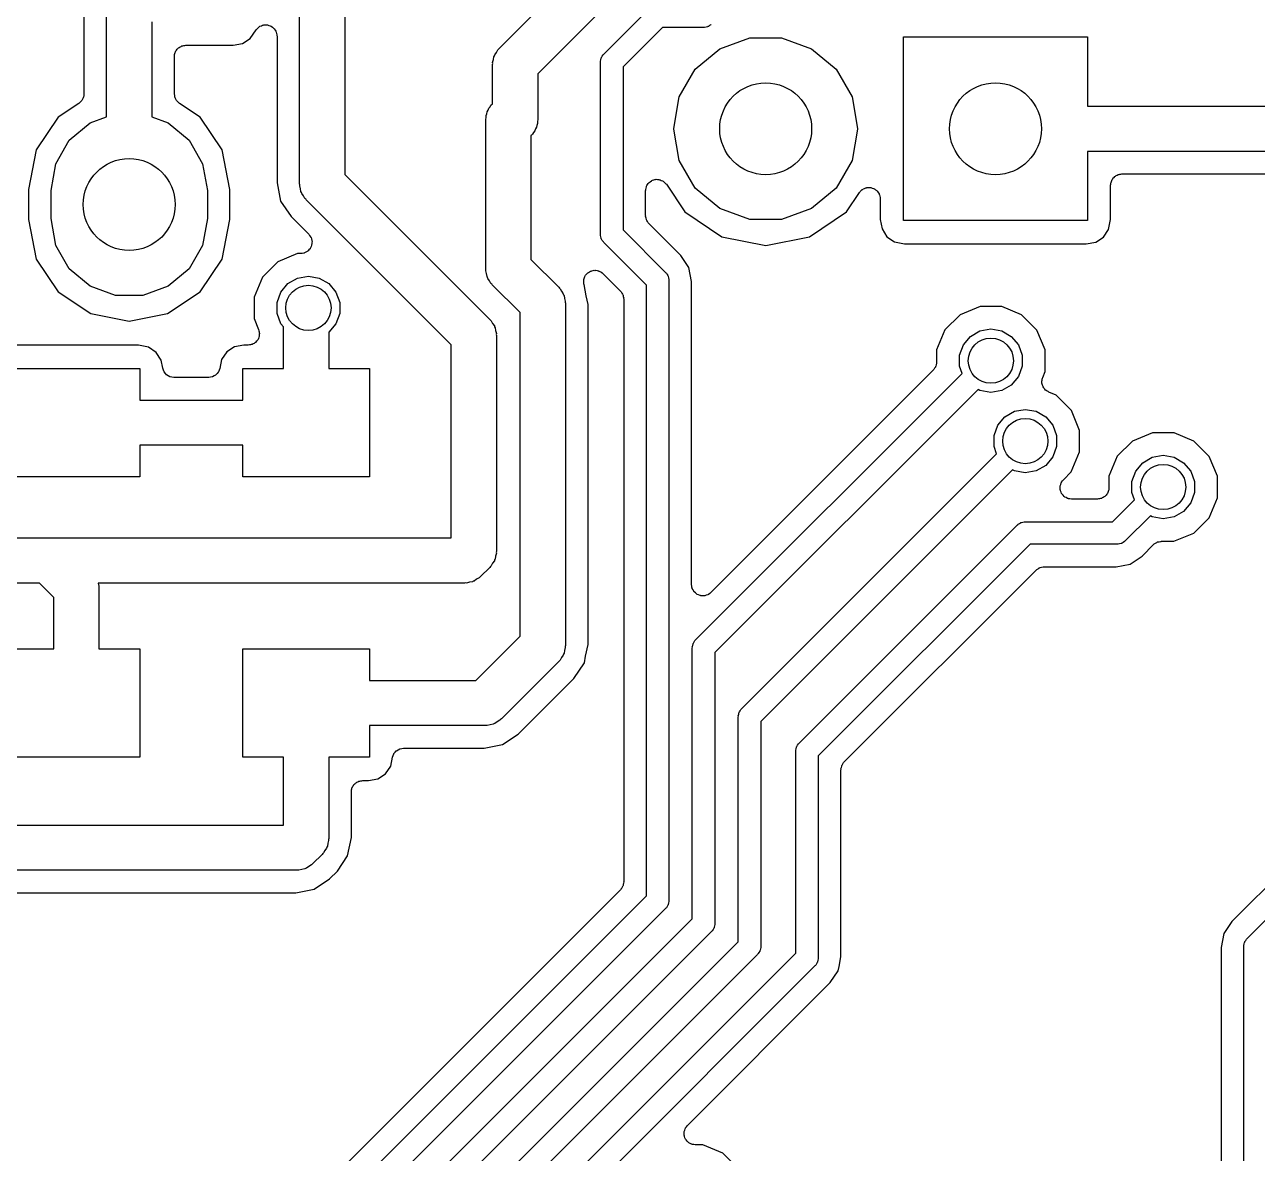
# Model space of a CAD drawing. Extents: x 95 to 175, y -109.5 to -62.3.
# Drawn here: x 121.65 to 135.28, y -83.31 to -70.83 of the extents above; entities that cross this region are included whole.
import ezdxf

# ---------------------------------------------------------------- set-up
doc = ezdxf.new("R2010")
doc.units = 0
doc.header["$MEASUREMENT"] = 0
doc.layers.add('BLACK', color=7, linetype='CONTINUOUS')

msp = doc.modelspace()

# ---------------------------------------------------------------- linework, layer by layer
at = {"layer": 'Black'}
for p, q in [((125.193, -68.7832), (125.193, -72.4896)), ((124.693, -72.5932), (124.693, -68.8868)), ((126.899, -71.0956), (128.304, -69.6906)), ((128.594, -70.1078), (127.326, -71.376)), ((122.309, -70.6765), (122.309, -71.5987)), ((122.559, -71.8514), (122.559, -70.6642)), ((128.055, -71.1586), (128.563, -70.6506)), ((123.059, -70.8024), (123.059, -71.8514)), ((124.234, -70.8687), (124.245, -70.8575)), ((124.245, -70.8575), (124.25, -70.8548)), ((124.25, -70.8548), (124.255, -70.8508)), ((124.255, -70.8508), (124.27, -70.8455)), ((124.27, -70.8455), (124.284, -70.8387)), ((124.284, -70.8387), (124.29, -70.8381)), ((124.29, -70.8381), (124.296, -70.836)), ((124.296, -70.836), (124.312, -70.836)), ((124.312, -70.836), (124.327, -70.8344)), ((124.327, -70.8344), (124.333, -70.836)), ((124.333, -70.836), (124.339, -70.836)), ((124.339, -70.836), (124.354, -70.8413)), ((124.354, -70.8413), (124.369, -70.8452)), ((124.369, -70.8452), (124.374, -70.8487)), ((124.374, -70.8487), (124.38, -70.8508)), ((124.38, -70.8508), (124.392, -70.8609)), ((129.202, -70.8565), (129.186, -70.8593)), ((129.207, -70.8537), (129.202, -70.8565)), ((129.212, -70.8523), (129.207, -70.8537)), ((129.225, -70.8429), (129.212, -70.8523)), ((129.239, -70.8348), (129.225, -70.8429)), ((129.243, -70.8305), (129.239, -70.8348)), ((124.063, -71.0403), (124.148, -70.985)), ((124.148, -70.985), (124.214, -70.8886)), ((124.214, -70.8886), (124.219, -70.8841)), ((124.219, -70.8841), (124.222, -70.8787)), ((124.222, -70.8787), (124.234, -70.8687)), ((124.392, -70.8609), (124.405, -70.8697)), ((124.405, -70.8697), (124.409, -70.8747)), ((124.409, -70.8747), (124.413, -70.8787)), ((124.413, -70.8787), (124.421, -70.8923)), ((124.421, -70.8923), (124.43, -70.905)), ((124.43, -70.905), (124.432, -70.911)), ((124.432, -70.911), (124.435, -70.9163)), ((124.435, -70.9163), (124.438, -70.9317)), ((124.438, -70.9317), (124.442, -70.9468)), ((124.442, -70.9468), (124.442, -70.953)), ((124.442, -70.953), (124.443, -70.9591)), ((124.443, -70.9591), (124.443, -72.5809)), ((128.703, -70.864), (128.268, -71.2988)), ((129.159, -70.864), (128.703, -70.864)), ((129.164, -70.863), (129.159, -70.864)), ((129.17, -70.8635), (129.164, -70.863)), ((129.186, -70.8593), (129.17, -70.8635)), ((129.337, -71.0998), (129.668, -70.9792)), ((129.668, -70.9792), (130.021, -70.9792)), ((130.021, -70.9792), (130.353, -71.0998)), ((131.369, -72.9996), (131.369, -70.9676)), ((131.369, -70.9676), (133.401, -70.9676)), ((133.401, -70.9676), (133.401, -71.7336)), ((123.322, -71.1325), (123.326, -71.1222)), ((123.326, -71.1222), (123.333, -71.1139)), ((123.333, -71.1139), (123.338, -71.1044)), ((123.338, -71.1044), (123.347, -71.0974)), ((123.347, -71.0974), (123.354, -71.089)), ((123.354, -71.089), (123.363, -71.0835)), ((123.363, -71.0835), (123.371, -71.0765)), ((123.371, -71.0765), (123.382, -71.0728)), ((123.382, -71.0728), (123.391, -71.0673)), ((123.391, -71.0673), (123.402, -71.0654)), ((123.402, -71.0654), (123.412, -71.0616)), ((123.412, -71.0616), (123.423, -71.0616)), ((123.423, -71.0616), (123.434, -71.0597)), ((123.434, -71.0597), (123.959, -71.0597)), ((123.959, -71.0597), (124.063, -71.0403)), ((126.868, -71.14), (126.885, -71.1117)), ((126.885, -71.1117), (126.893, -71.1046)), ((126.893, -71.1046), (126.899, -71.0956)), ((129.066, -71.3266), (129.337, -71.0998)), ((130.353, -71.0998), (130.623, -71.3266)), ((123.309, -71.1847), (123.311, -71.174)), ((123.309, -71.5987), (123.309, -71.1847)), ((123.311, -71.163), (123.315, -71.1528)), ((123.311, -71.174), (123.311, -71.163)), ((123.315, -71.1528), (123.317, -71.142)), ((123.317, -71.142), (123.322, -71.1325)), ((126.826, -71.2724), (126.828, -71.2616)), ((126.827, -71.2506), (126.836, -71.2191)), ((126.828, -71.2616), (126.827, -71.2506)), ((126.836, -71.2191), (126.841, -71.1869)), ((126.841, -71.1869), (126.847, -71.1774)), ((126.847, -71.1774), (126.85, -71.1667)), ((126.85, -71.1667), (126.868, -71.14)), ((128.018, -71.2361), (128.023, -71.2203)), ((128.019, -71.2416), (128.018, -71.2361)), ((128.018, -71.247), (128.019, -71.2416)), ((128.018, -72.898), (128.018, -71.247)), ((128.023, -71.2203), (128.026, -71.2042)), ((128.026, -71.2042), (128.028, -71.1995)), ((128.028, -71.1995), (128.03, -71.1942)), ((128.03, -71.1942), (128.039, -71.1808)), ((128.039, -71.1808), (128.047, -71.1667)), ((128.047, -71.1667), (128.051, -71.1631)), ((128.051, -71.1631), (128.055, -71.1586)), ((126.826, -71.7061), (126.826, -71.2724)), ((127.326, -71.376), (127.326, -71.882)), ((128.268, -71.2988), (128.268, -72.898)), ((128.89, -71.6322), (129.066, -71.3266)), ((130.623, -71.3266), (130.8, -71.6322)), ((122.285, -71.6726), (122.282, -71.6755)), ((122.293, -71.6568), (122.285, -71.6726)), ((122.301, -71.6415), (122.293, -71.6568)), ((122.302, -71.6374), (122.301, -71.6415)), ((122.304, -71.6337), (122.302, -71.6374)), ((122.306, -71.6161), (122.304, -71.6337)), ((122.309, -71.5987), (122.306, -71.6161)), ((123.312, -71.6161), (123.309, -71.5987)), ((123.314, -71.6337), (123.312, -71.6161)), ((123.316, -71.6374), (123.314, -71.6337)), ((123.317, -71.6415), (123.316, -71.6374)), ((123.325, -71.6568), (123.317, -71.6415)), ((123.333, -71.6726), (123.325, -71.6568)), ((123.336, -71.6755), (123.333, -71.6726)), ((128.829, -71.9797), (128.89, -71.6322)), ((130.8, -71.6322), (130.861, -71.9797)), ((122.253, -71.7027), (122.023, -71.8564)), ((122.266, -71.6904), (122.253, -71.7027)), ((122.28, -71.6791), (122.266, -71.6904)), ((122.282, -71.6755), (122.28, -71.6791)), ((123.338, -71.6791), (123.336, -71.6755)), ((123.352, -71.6904), (123.338, -71.6791)), ((123.365, -71.7027), (123.352, -71.6904)), ((123.595, -71.8564), (123.365, -71.7027)), ((126.761, -71.818), (126.765, -71.7965)), ((126.765, -71.7965), (126.776, -71.7776)), ((126.776, -71.7776), (126.783, -71.757)), ((126.783, -71.757), (126.798, -71.7402)), ((126.798, -71.7402), (126.808, -71.7213)), ((126.808, -71.7213), (126.825, -71.7072)), ((126.825, -71.7072), (126.826, -71.7061)), ((133.401, -71.7336), (137.342, -71.7336)), ((122.023, -71.8564), (121.782, -72.2169)), ((122.147, -72.1104), (122.377, -71.9176)), ((122.377, -71.9176), (122.559, -71.8514)), ((123.059, -71.8514), (123.241, -71.9176)), ((123.241, -71.9176), (123.471, -72.1104)), ((123.836, -72.2169), (123.595, -71.8564)), ((126.75, -71.882), (126.754, -71.8605)), ((126.75, -73.533), (126.75, -71.882)), ((126.754, -71.8386), (126.761, -71.818)), ((126.754, -71.8605), (126.754, -71.8386)), ((127.315, -71.946), (127.311, -71.9675)), ((127.322, -71.9254), (127.315, -71.946)), ((127.326, -71.882), (127.322, -71.9035)), ((127.322, -71.9035), (127.322, -71.9254)), ((127.251, -72.0568), (127.25, -72.0579)), ((127.25, -72.0579), (127.25, -73.4294)), ((127.268, -72.0427), (127.251, -72.0568)), ((127.279, -72.0238), (127.268, -72.0427)), ((127.293, -72.007), (127.279, -72.0238)), ((127.3, -71.9864), (127.293, -72.007)), ((127.311, -71.9675), (127.3, -71.9864)), ((128.829, -71.9875), (128.829, -71.9797)), ((128.89, -72.335), (128.829, -71.9875)), ((130.861, -71.9875), (130.8, -72.335)), ((130.861, -71.9797), (130.861, -71.9875)), ((121.782, -72.2169), (121.695, -72.6545)), ((121.997, -72.3701), (122.147, -72.1104)), ((123.471, -72.1104), (123.621, -72.3701)), ((123.923, -72.6545), (123.836, -72.2169)), ((129.066, -72.6406), (128.89, -72.335)), ((130.8, -72.335), (130.623, -72.6406)), ((137.369, -72.2336), (133.401, -72.2336)), ((133.401, -72.2336), (133.401, -72.9996)), ((121.945, -72.6655), (121.997, -72.3701)), ((123.621, -72.3701), (123.673, -72.6655)), ((125.193, -72.4896), (126.796, -74.0928)), ((133.731, -72.4966), (133.74, -72.4911)), ((133.74, -72.4911), (133.751, -72.4892)), ((133.751, -72.4892), (133.761, -72.4855)), ((133.761, -72.4855), (133.772, -72.4855)), ((133.772, -72.4855), (133.783, -72.4836)), ((133.783, -72.4836), (137.138, -72.4836)), ((124.443, -72.5809), (124.483, -72.7836)), ((124.695, -72.604), (124.693, -72.5932)), ((124.694, -72.615), (124.695, -72.604)), ((124.702, -72.6465), (124.694, -72.615)), ((128.523, -72.6399), (128.526, -72.6251)), ((128.526, -72.6251), (128.529, -72.6192)), ((128.529, -72.6192), (128.531, -72.6126)), ((128.531, -72.6126), (128.54, -72.6005)), ((128.54, -72.6005), (128.547, -72.5875)), ((128.547, -72.5875), (128.553, -72.5831)), ((128.553, -72.5831), (128.557, -72.5776)), ((128.557, -72.5776), (128.569, -72.5692)), ((128.569, -72.5692), (128.581, -72.5596)), ((128.581, -72.5596), (128.587, -72.5573)), ((128.587, -72.5573), (128.593, -72.5534)), ((128.593, -72.5534), (128.607, -72.5499)), ((128.607, -72.5499), (128.621, -72.5448)), ((128.621, -72.5448), (128.628, -72.5448)), ((128.628, -72.5448), (128.635, -72.5431)), ((128.635, -72.5431), (128.65, -72.5448)), ((128.65, -72.5448), (128.665, -72.5448)), ((128.665, -72.5448), (128.671, -72.5471)), ((128.671, -72.5471), (128.678, -72.5478)), ((128.678, -72.5478), (128.691, -72.5545)), ((128.691, -72.5545), (128.706, -72.5596)), ((128.706, -72.5596), (128.711, -72.564)), ((128.711, -72.564), (128.717, -72.567)), ((128.717, -72.567), (128.727, -72.5779)), ((128.727, -72.5779), (128.739, -72.5875)), ((128.739, -72.5875), (128.742, -72.5935)), ((128.742, -72.5935), (128.747, -72.5984)), ((128.747, -72.5984), (128.951, -72.9043)), ((133.658, -72.6086), (133.66, -72.5978)), ((133.658, -72.9871), (133.658, -72.6086)), ((133.66, -72.5869), (133.664, -72.5766)), ((133.66, -72.5978), (133.66, -72.5869)), ((133.664, -72.5766), (133.666, -72.5658)), ((133.666, -72.5658), (133.671, -72.5564)), ((133.671, -72.5564), (133.675, -72.5461)), ((133.675, -72.5461), (133.682, -72.5377)), ((133.682, -72.5377), (133.687, -72.5283)), ((133.687, -72.5283), (133.696, -72.5212)), ((133.696, -72.5212), (133.703, -72.5128)), ((133.703, -72.5128), (133.712, -72.5074)), ((133.712, -72.5074), (133.721, -72.5003)), ((133.721, -72.5003), (133.731, -72.4966)), ((121.695, -72.6545), (121.695, -72.9891)), ((121.945, -72.9781), (121.945, -72.6655)), ((123.673, -72.6655), (123.673, -72.9781)), ((123.923, -72.9891), (123.923, -72.6545)), ((124.708, -72.6787), (124.702, -72.6465)), ((124.713, -72.6882), (124.708, -72.6787)), ((124.716, -72.6989), (124.713, -72.6882)), ((124.735, -72.7256), (124.716, -72.6989)), ((124.751, -72.7539), (124.735, -72.7256)), ((124.76, -72.761), (124.751, -72.7539)), ((124.766, -72.77), (124.76, -72.761)), ((128.518, -72.6679), (128.519, -72.6611)), ((128.518, -72.9449), (128.518, -72.6679)), ((128.519, -72.6542), (128.523, -72.6399)), ((128.519, -72.6611), (128.519, -72.6542)), ((129.337, -72.8674), (129.066, -72.6406)), ((130.623, -72.6406), (130.353, -72.8674)), ((130.738, -72.9043), (130.883, -72.6884)), ((130.883, -72.6884), (130.887, -72.6835)), ((130.887, -72.6835), (130.891, -72.6775)), ((130.891, -72.6775), (130.902, -72.6679)), ((130.902, -72.6679), (130.913, -72.6571)), ((130.913, -72.6571), (130.919, -72.654)), ((130.919, -72.654), (130.924, -72.6496)), ((130.924, -72.6496), (130.938, -72.6445)), ((130.938, -72.6445), (130.951, -72.6379)), ((130.951, -72.6379), (130.958, -72.6371)), ((130.958, -72.6371), (130.965, -72.6348)), ((130.965, -72.6348), (130.98, -72.6348)), ((130.98, -72.6348), (130.995, -72.6331)), ((130.995, -72.6331), (131.001, -72.6348)), ((131.001, -72.6348), (131.008, -72.6348)), ((131.008, -72.6348), (131.022, -72.6399)), ((131.022, -72.6399), (131.037, -72.6435)), ((131.037, -72.6435), (131.043, -72.6473)), ((131.043, -72.6473), (131.049, -72.6496)), ((131.049, -72.6496), (131.06, -72.6593)), ((131.06, -72.6593), (131.073, -72.6676)), ((131.073, -72.6676), (131.077, -72.6731)), ((131.077, -72.6731), (131.082, -72.6775)), ((131.082, -72.6775), (131.09, -72.6905)), ((131.09, -72.6905), (131.099, -72.7026)), ((131.099, -72.7026), (131.1, -72.7092)), ((131.1, -72.7092), (131.104, -72.7151)), ((131.104, -72.7151), (131.107, -72.7299)), ((131.107, -72.7299), (131.111, -72.7443)), ((131.111, -72.7443), (131.11, -72.7511)), ((131.11, -72.7511), (131.111, -72.7579)), ((131.111, -72.7579), (131.111, -72.9879)), ((124.483, -72.7836), (124.598, -72.9555)), ((126.369, -74.3732), (124.766, -72.77)), ((128.018, -73.152), (128.018, -72.898)), ((128.268, -72.898), (128.268, -73.1002)), ((129.668, -72.988), (129.337, -72.8674)), ((130.353, -72.8674), (130.021, -72.988)), ((121.695, -72.9891), (121.782, -73.4267)), ((121.997, -73.2734), (121.945, -72.9781)), ((123.673, -72.9781), (123.621, -73.2734)), ((123.836, -73.4267), (123.923, -72.9891)), ((124.598, -72.9555), (124.794, -73.1513)), ((128.519, -72.9503), (128.518, -72.9449)), ((128.518, -72.9558), (128.519, -72.9503)), ((128.523, -72.9716), (128.518, -72.9558)), ((128.526, -72.9876), (128.523, -72.9716)), ((128.528, -72.9924), (128.526, -72.9876)), ((128.53, -72.9977), (128.528, -72.9924)), ((128.539, -73.0111), (128.53, -72.9977)), ((128.547, -73.0252), (128.539, -73.0111)), ((128.551, -73.0288), (128.547, -73.0252)), ((128.555, -73.0333), (128.551, -73.0288)), ((128.907, -73.3861), (128.555, -73.0333)), ((128.951, -72.9043), (129.361, -73.1782)), ((130.021, -72.988), (129.668, -72.988)), ((130.328, -73.1782), (130.738, -72.9043)), ((131.111, -72.9879), (131.131, -73.0915)), ((133.401, -72.9996), (131.369, -72.9996)), ((133.636, -73.0987), (133.658, -72.9871)), ((124.794, -73.1513), (124.803, -73.1648)), ((124.803, -73.1648), (124.814, -73.1773)), ((128.019, -73.1574), (128.018, -73.152)), ((128.018, -73.1629), (128.019, -73.1574)), ((128.023, -73.1787), (128.018, -73.1629)), ((128.268, -73.1002), (128.739, -73.5716)), ((131.131, -73.0915), (131.186, -73.1773)), ((133.578, -73.1822), (133.636, -73.0987)), ((122.147, -73.5332), (121.997, -73.2734)), ((123.621, -73.2734), (123.471, -73.5332)), ((124.81, -73.3065), (124.808, -73.3114)), ((124.813, -73.3023), (124.81, -73.3065)), ((124.819, -73.2869), (124.813, -73.3023)), ((124.814, -73.1773), (124.815, -73.1824)), ((124.815, -73.1824), (124.819, -73.1869)), ((124.819, -73.1869), (124.823, -73.2027)), ((124.826, -73.2721), (124.819, -73.2869)), ((124.823, -73.2027), (124.828, -73.2181)), ((124.828, -73.2615), (124.826, -73.2667)), ((124.826, -73.2667), (124.826, -73.2721)), ((124.828, -73.2181), (124.828, -73.2236)), ((124.828, -73.2236), (124.83, -73.2288)), ((124.83, -73.2288), (124.828, -73.2452)), ((124.828, -73.2452), (124.828, -73.2615)), ((128.026, -73.1948), (128.023, -73.1787)), ((128.028, -73.1995), (128.026, -73.1948)), ((128.03, -73.2048), (128.028, -73.1995)), ((128.039, -73.2182), (128.03, -73.2048)), ((128.047, -73.2323), (128.039, -73.2182)), ((128.051, -73.2359), (128.047, -73.2323)), ((128.055, -73.2404), (128.051, -73.2359)), ((128.526, -73.7118), (128.055, -73.2404)), ((129.361, -73.1782), (129.845, -73.2744)), ((129.845, -73.2744), (130.328, -73.1782)), ((131.186, -73.1773), (131.27, -73.2343)), ((131.27, -73.2343), (131.381, -73.2569)), ((131.381, -73.2569), (133.389, -73.2569)), ((133.389, -73.2569), (133.493, -73.2375)), ((133.493, -73.2375), (133.578, -73.1822)), ((121.782, -73.4267), (122.023, -73.7872)), ((123.595, -73.7872), (123.836, -73.4267)), ((124.671, -73.3647), (124.451, -73.4558)), ((124.705, -73.3647), (124.671, -73.3647)), ((124.721, -73.3619), (124.705, -73.3647)), ((124.738, -73.3605), (124.721, -73.3619)), ((124.743, -73.3582), (124.738, -73.3605)), ((124.748, -73.3572), (124.743, -73.3582)), ((124.762, -73.349), (124.748, -73.3572)), ((124.777, -73.3421), (124.762, -73.349)), ((124.781, -73.3383), (124.777, -73.3421)), ((124.786, -73.3356), (124.781, -73.3383)), ((124.796, -73.323), (124.786, -73.3356)), ((124.808, -73.3114), (124.796, -73.323)), ((127.25, -73.4294), (127.558, -73.7372)), ((128.989, -73.5076), (128.907, -73.3861)), ((122.377, -73.726), (122.147, -73.5332)), ((123.471, -73.5332), (123.241, -73.726)), ((124.451, -73.4558), (124.282, -73.6245)), ((126.752, -73.5438), (126.75, -73.533)), ((126.751, -73.5548), (126.752, -73.5438)), ((126.759, -73.5863), (126.751, -73.5548)), ((127.871, -73.5836), (127.879, -73.5783)), ((127.879, -73.5783), (127.886, -73.5716)), ((127.886, -73.5716), (127.897, -73.5664)), ((127.897, -73.5664), (127.908, -73.5595)), ((127.908, -73.5595), (127.917, -73.5572)), ((127.917, -73.5572), (127.925, -73.5532)), ((127.925, -73.5532), (127.938, -73.5521)), ((127.938, -73.5521), (127.95, -73.5492)), ((127.95, -73.5492), (127.956, -73.5499)), ((127.956, -73.5499), (127.956, -73.5499)), ((127.956, -73.5499), (127.956, -73.5499)), ((127.956, -73.5499), (127.959, -73.5503)), ((127.959, -73.5503), (127.969, -73.5494)), ((127.969, -73.5494), (127.981, -73.5526)), ((127.981, -73.5526), (127.993, -73.5539)), ((127.993, -73.5539), (127.998, -73.5563)), ((127.998, -73.5563), (127.999, -73.5565)), ((127.999, -73.5565), (128.002, -73.5583)), ((128.002, -73.5583), (128.011, -73.5607)), ((128.011, -73.5607), (128.021, -73.5677)), ((128.021, -73.5677), (128.032, -73.5732)), ((128.032, -73.5732), (128.035, -73.5763)), ((128.035, -73.5763), (128.037, -73.5773)), ((128.037, -73.5773), (128.04, -73.5813)), ((128.04, -73.5813), (128.046, -73.5856)), ((128.739, -73.5716), (128.743, -73.5761)), ((128.743, -73.5761), (128.747, -73.5797)), ((128.747, -73.5797), (128.755, -73.5938)), ((128.995, -73.5174), (128.989, -73.5076)), ((129.026, -73.6723), (128.995, -73.5174)), ((124.282, -73.6245), (124.19, -73.8449)), ((124.486, -73.7891), (124.564, -73.6957)), ((124.564, -73.6957), (124.67, -73.6347)), ((124.67, -73.6347), (124.79, -73.6135)), ((124.79, -73.6135), (124.91, -73.6347)), ((124.91, -73.6347), (125.016, -73.6957)), ((125.016, -73.6957), (125.094, -73.7891)), ((126.765, -73.6185), (126.759, -73.5863)), ((126.771, -73.628), (126.765, -73.6185)), ((126.773, -73.6387), (126.771, -73.628)), ((126.792, -73.6654), (126.773, -73.6387)), ((126.808, -73.6937), (126.792, -73.6654)), ((126.817, -73.7008), (126.808, -73.6937)), ((126.823, -73.7098), (126.817, -73.7008)), ((127.131, -74.0176), (126.823, -73.7098)), ((127.833, -73.6848), (127.834, -73.6726)), ((127.836, -73.6938), (127.833, -73.6848)), ((127.834, -73.6603), (127.835, -73.6559)), ((127.834, -73.6726), (127.834, -73.6603)), ((127.835, -73.6554), (127.836, -73.6511)), ((127.835, -73.6558), (127.835, -73.6554)), ((127.835, -73.6559), (127.835, -73.6558)), ((127.836, -73.6511), (127.837, -73.6416)), ((127.836, -73.6992), (127.836, -73.6938)), ((127.836, -73.7014), (127.836, -73.6992)), ((127.836, -73.7036), (127.836, -73.7014)), ((127.837, -73.7048), (127.836, -73.7036)), ((127.837, -73.6416), (127.842, -73.6304)), ((127.862, -73.83), (127.837, -73.7048)), ((127.842, -73.6304), (127.846, -73.6186)), ((127.846, -73.6186), (127.851, -73.6109)), ((127.851, -73.6109), (127.855, -73.6022)), ((127.855, -73.6022), (127.864, -73.5935)), ((127.864, -73.5935), (127.871, -73.5836)), ((128.046, -73.5856), (128.239, -73.7787)), ((128.526, -80.4662), (128.526, -73.7118)), ((128.755, -73.5938), (128.764, -73.6072)), ((128.764, -73.6072), (128.766, -73.6125)), ((128.766, -73.6125), (128.768, -73.6172)), ((128.768, -73.6172), (128.771, -73.6333)), ((128.771, -73.6333), (128.776, -73.6491)), ((128.776, -73.6491), (128.775, -73.6546)), ((128.775, -73.6546), (128.776, -73.66)), ((128.776, -73.66), (128.776, -80.518)), ((129.026, -77.0249), (129.026, -73.6723)), ((122.023, -73.7872), (122.384, -74.028)), ((122.659, -73.8286), (122.377, -73.726)), ((122.959, -73.8286), (122.659, -73.8286)), ((123.241, -73.726), (122.959, -73.8286)), ((123.234, -74.028), (123.595, -73.7872)), ((124.19, -73.8449), (124.19, -74.0836)), ((124.444, -73.9038), (124.486, -73.7891)), ((125.094, -73.7891), (125.136, -73.9038)), ((127.558, -73.7372), (127.564, -73.7462)), ((127.564, -73.7462), (127.573, -73.7533)), ((127.573, -73.7533), (127.589, -73.7816)), ((127.589, -73.7816), (127.608, -73.8083)), ((127.608, -73.8083), (127.61, -73.819)), ((127.61, -73.819), (127.616, -73.8285)), ((127.616, -73.8285), (127.622, -73.8607)), ((127.881, -73.9263), (127.862, -73.83)), ((128.239, -73.7787), (128.243, -73.7832)), ((128.243, -73.7832), (128.247, -73.7868)), ((128.247, -73.7868), (128.255, -73.8009)), ((128.255, -73.8009), (128.264, -73.8143)), ((128.264, -73.8143), (128.266, -73.8196)), ((128.266, -73.8196), (128.268, -73.8244)), ((128.268, -73.8244), (128.271, -73.8404)), ((128.271, -73.8404), (128.276, -73.8562)), ((124.444, -74.0258), (124.444, -73.9038)), ((125.136, -73.9038), (125.136, -74.0258)), ((127.622, -73.8607), (127.63, -73.8922)), ((127.63, -73.8922), (127.629, -73.9032)), ((127.629, -73.9032), (127.631, -73.914)), ((127.631, -73.914), (127.631, -77.6992)), ((127.881, -77.6869), (127.881, -73.9263)), ((128.276, -73.8562), (128.275, -73.8617)), ((128.275, -73.8617), (128.276, -73.8671)), ((128.276, -73.8671), (128.276, -80.3109)), ((132.215, -73.9489), (131.995, -74.04)), ((132.454, -73.9491), (132.215, -73.9489)), ((132.674, -74.0406), (132.454, -73.9491)), ((122.384, -74.028), (122.809, -74.1126)), ((122.809, -74.1126), (123.234, -74.028)), ((124.19, -74.0836), (124.24, -74.2041)), ((124.486, -74.1405), (124.444, -74.0258)), ((125.136, -74.0258), (125.094, -74.1405)), ((126.796, -74.0928), (126.802, -74.1018)), ((126.802, -74.1018), (126.811, -74.1089)), ((126.811, -74.1089), (126.827, -74.1372)), ((127.131, -77.5956), (127.131, -74.0176)), ((131.995, -74.04), (131.826, -74.2087)), ((132.843, -74.2096), (132.674, -74.0406)), ((124.24, -74.2041), (124.243, -74.2174)), ((124.243, -74.2174), (124.247, -74.2301)), ((124.247, -74.2301), (124.247, -74.2384)), ((124.247, -74.2384), (124.249, -74.2465)), ((124.249, -74.2465), (124.247, -74.26)), ((124.247, -74.26), (124.247, -74.2736)), ((124.515, -74.1749), (124.486, -74.1405)), ((124.515, -74.6342), (124.515, -74.1749)), ((125.016, -74.2339), (125.015, -74.2347)), ((125.015, -74.2347), (125.015, -74.6342)), ((125.094, -74.1405), (125.016, -74.2339)), ((126.827, -74.1372), (126.846, -74.1639)), ((126.846, -74.1639), (126.848, -74.1746)), ((126.848, -74.1746), (126.854, -74.1841)), ((126.854, -74.1841), (126.86, -74.2163)), ((126.86, -74.2163), (126.868, -74.2478)), ((126.868, -74.2478), (126.867, -74.2588)), ((126.867, -74.2588), (126.869, -74.2696)), ((131.826, -74.2087), (131.734, -74.4291)), ((132.108, -74.2799), (132.214, -74.2189)), ((132.214, -74.2189), (132.334, -74.1977)), ((132.334, -74.1977), (132.454, -74.2189)), ((132.454, -74.2189), (132.56, -74.2799)), ((132.934, -74.4302), (132.843, -74.2096)), ((122.912, -74.3769), (121.536, -74.3769)), ((123.024, -74.3995), (122.912, -74.3769)), ((123.107, -74.4565), (123.024, -74.3995)), ((123.973, -74.3963), (123.887, -74.4516)), ((124.076, -74.3769), (123.973, -74.3963)), ((124.124, -74.3769), (124.076, -74.3769)), ((124.138, -74.3745), (124.124, -74.3769)), ((124.151, -74.3739), (124.138, -74.3745)), ((124.159, -74.3708), (124.151, -74.3739)), ((124.167, -74.3693), (124.159, -74.3708)), ((124.179, -74.3625), (124.167, -74.3693)), ((124.191, -74.3573), (124.179, -74.3625)), ((124.198, -74.3517), (124.191, -74.3573)), ((124.205, -74.3476), (124.198, -74.3517)), ((124.213, -74.3372), (124.205, -74.3476)), ((124.223, -74.328), (124.213, -74.3372)), ((124.227, -74.3207), (124.223, -74.328)), ((124.233, -74.3144), (124.227, -74.3207)), ((124.237, -74.3016), (124.233, -74.3144)), ((124.244, -74.2895), (124.237, -74.3016)), ((124.245, -74.2813), (124.244, -74.2895)), ((124.247, -74.2736), (124.245, -74.2813)), ((126.369, -76.5088), (126.369, -74.3732)), ((126.869, -74.2696), (126.869, -76.6572)), ((131.988, -74.488), (132.03, -74.3733)), ((132.03, -74.3733), (132.108, -74.2799)), ((132.56, -74.2799), (132.638, -74.3733)), ((132.638, -74.3733), (132.68, -74.488)), ((123.163, -74.5423), (123.107, -74.4565)), ((123.83, -74.5351), (123.81, -74.634)), ((123.887, -74.4516), (123.83, -74.5351)), ((131.734, -74.4291), (131.734, -74.567)), ((131.988, -74.61), (131.988, -74.488)), ((132.68, -74.488), (132.68, -74.61)), ((132.934, -74.6689), (132.934, -74.4302)), ((121.525, -74.6342), (122.925, -74.6342)), ((122.925, -74.6342), (122.925, -74.9842)), ((123.18, -74.6323), (123.163, -74.5423)), ((123.187, -74.652), (123.18, -74.6323)), ((123.194, -74.6717), (123.187, -74.652)), ((123.195, -74.6723), (123.194, -74.6717)), ((123.195, -74.6729), (123.195, -74.6723)), ((123.209, -74.6889), (123.195, -74.6729)), ((123.795, -74.6729), (123.794, -74.6744)), ((123.796, -74.6717), (123.795, -74.6729)), ((123.803, -74.6528), (123.796, -74.6717)), ((123.81, -74.634), (123.803, -74.6528)), ((124.065, -74.9842), (124.065, -74.6342)), ((124.065, -74.6342), (124.515, -74.6342)), ((125.015, -74.6342), (125.465, -74.6342)), ((125.465, -74.6342), (125.465, -75.8342)), ((131.697, -74.6553), (129.239, -77.1133)), ((131.7, -74.6508), (131.697, -74.6553)), ((131.705, -74.6473), (131.7, -74.6508)), ((131.713, -74.6332), (131.705, -74.6473)), ((131.722, -74.6197), (131.713, -74.6332)), ((131.724, -74.6145), (131.722, -74.6197)), ((131.726, -74.6098), (131.724, -74.6145)), ((131.729, -74.5936), (131.726, -74.6098)), ((131.734, -74.5778), (131.729, -74.5936)), ((131.734, -74.567), (131.733, -74.5724)), ((131.733, -74.5724), (131.734, -74.5778)), ((132.017, -74.6893), (131.988, -74.61)), ((132.68, -74.61), (132.638, -74.7247)), ((132.907, -74.7328), (132.934, -74.6689)), ((123.222, -74.705), (123.209, -74.6889)), ((123.223, -74.7053), (123.222, -74.705)), ((123.223, -74.7059), (123.223, -74.7053)), ((123.241, -74.7161), (123.223, -74.7059)), ((123.26, -74.7267), (123.241, -74.7161)), ((123.26, -74.7268), (123.26, -74.7267)), ((123.261, -74.7271), (123.26, -74.7268)), ((123.282, -74.7305), (123.261, -74.7271)), ((123.302, -74.7342), (123.282, -74.7305)), ((123.688, -74.7342), (123.302, -74.7342)), ((123.707, -74.7307), (123.688, -74.7342)), ((123.727, -74.7277), (123.707, -74.7307)), ((123.729, -74.7269), (123.727, -74.7277)), ((123.73, -74.7267), (123.729, -74.7269)), ((123.748, -74.7166), (123.73, -74.7267)), ((123.765, -74.707), (123.748, -74.7166)), ((123.766, -74.7058), (123.765, -74.707)), ((123.768, -74.705), (123.766, -74.7058)), ((123.781, -74.6895), (123.768, -74.705)), ((123.794, -74.6744), (123.781, -74.6895)), ((129.071, -77.6356), (132.017, -74.6893)), ((132.638, -74.7247), (132.56, -74.8181)), ((132.898, -74.7752), (132.9, -74.7645)), ((132.899, -74.7861), (132.898, -74.7752)), ((132.899, -74.797), (132.899, -74.7861)), ((132.902, -74.8074), (132.899, -74.797)), ((132.9, -74.7645), (132.901, -74.7536)), ((132.901, -74.7536), (132.905, -74.7435)), ((132.904, -74.8183), (132.902, -74.8074)), ((132.905, -74.7435), (132.907, -74.7328)), ((132.193, -74.867), (129.284, -77.7758)), ((132.214, -74.8791), (132.193, -74.867)), ((132.334, -74.9003), (132.214, -74.8791)), ((132.454, -74.8791), (132.334, -74.9003)), ((132.56, -74.8181), (132.454, -74.8791)), ((132.909, -74.828), (132.904, -74.8183)), ((132.912, -74.8384), (132.909, -74.828)), ((132.918, -74.8471), (132.912, -74.8384)), ((132.924, -74.8568), (132.918, -74.8471)), ((132.932, -74.8642), (132.924, -74.8568)), ((132.938, -74.8729), (132.932, -74.8642)), ((132.947, -74.8787), (132.938, -74.8729)), ((132.956, -74.8861), (132.947, -74.8787)), ((132.966, -74.8903), (132.956, -74.8861)), ((132.975, -74.8962), (132.966, -74.8903)), ((133.055, -74.9296), (132.975, -74.8962)), ((133.224, -75.0986), (133.055, -74.9296)), ((122.925, -74.9842), (124.065, -74.9842)), ((132.411, -75.2623), (132.489, -75.1689)), ((132.489, -75.1689), (132.595, -75.1079)), ((132.595, -75.1079), (132.715, -75.0867)), ((132.715, -75.0867), (132.835, -75.1079)), ((132.835, -75.1079), (132.941, -75.1689)), ((132.941, -75.1689), (133.019, -75.2623)), ((133.315, -75.3192), (133.224, -75.0986)), ((132.369, -75.377), (132.411, -75.2623)), ((133.019, -75.2623), (133.061, -75.377)), ((133.315, -75.5579), (133.315, -75.3192)), ((134.12, -75.3459), (133.9, -75.437)), ((134.359, -75.3461), (134.12, -75.3459)), ((134.579, -75.4376), (134.359, -75.3461)), ((140.479, -75.2718), (134.999, -80.7521)), ((124.065, -75.4842), (122.925, -75.4842)), ((122.925, -75.4842), (122.925, -75.8342)), ((124.065, -75.8342), (124.065, -75.4842)), ((132.369, -75.499), (132.369, -75.377)), ((133.061, -75.377), (133.061, -75.499)), ((133.9, -75.437), (133.731, -75.6057)), ((134.748, -75.6066), (134.579, -75.4376)), ((129.579, -78.3976), (132.398, -75.5783)), ((132.398, -75.5783), (132.369, -75.499)), ((133.019, -75.6137), (132.941, -75.7071)), ((133.061, -75.499), (133.019, -75.6137)), ((133.223, -75.7783), (133.315, -75.5579)), ((133.731, -75.6057), (133.639, -75.8261)), ((134.013, -75.6769), (134.119, -75.6159)), ((134.119, -75.6159), (134.239, -75.5947)), ((134.239, -75.5947), (134.359, -75.6159)), ((134.359, -75.6159), (134.465, -75.6769)), ((134.839, -75.8272), (134.748, -75.6066)), ((132.574, -75.756), (129.792, -78.5378)), ((132.595, -75.7681), (132.574, -75.756)), ((132.941, -75.7071), (132.835, -75.7681)), ((133.935, -75.7703), (134.013, -75.6769)), ((134.465, -75.6769), (134.543, -75.7703)), ((135.167, -80.9376), (140.374, -75.7306)), ((122.925, -75.8342), (121.525, -75.8342)), ((125.465, -75.8342), (124.065, -75.8342)), ((132.715, -75.7893), (132.595, -75.7681)), ((132.835, -75.7681), (132.715, -75.7893)), ((133.111, -75.9011), (133.114, -75.8966)), ((133.114, -75.8966), (133.116, -75.8915)), ((133.116, -75.8915), (133.127, -75.8789)), ((133.127, -75.8789), (133.136, -75.8655)), ((133.136, -75.8655), (133.223, -75.7783)), ((133.639, -75.8261), (133.639, -75.9541)), ((133.893, -75.885), (133.935, -75.7703)), ((133.893, -76.007), (133.893, -75.885)), ((134.543, -75.7703), (134.585, -75.885)), ((134.585, -75.885), (134.585, -76.007)), ((134.839, -76.0659), (134.839, -75.8272)), ((133.1, -75.943), (133.101, -75.9377)), ((133.101, -75.9593), (133.1, -75.943)), ((133.101, -75.9323), (133.107, -75.9169)), ((133.101, -75.9377), (133.101, -75.9323)), ((133.101, -75.9757), (133.101, -75.9593)), ((133.103, -75.9808), (133.101, -75.9757)), ((133.104, -75.9862), (133.103, -75.9808)), ((133.11, -76.0011), (133.104, -75.9862)), ((133.107, -75.9169), (133.111, -75.9011)), ((133.116, -76.0165), (133.11, -76.0011)), ((133.12, -76.0207), (133.116, -76.0165)), ((133.122, -76.0256), (133.12, -76.0207)), ((133.133, -76.0372), (133.122, -76.0256)), ((133.61, -76.0344), (133.601, -76.0414)), ((133.615, -76.0249), (133.61, -76.0344)), ((133.622, -76.0165), (133.615, -76.0249)), ((133.626, -76.0063), (133.622, -76.0165)), ((133.631, -75.9969), (133.626, -76.0063)), ((133.633, -75.986), (133.631, -75.9969)), ((133.637, -75.9757), (133.633, -75.986)), ((133.639, -75.9541), (133.637, -75.9648)), ((133.637, -75.9648), (133.637, -75.9757)), ((133.922, -76.0863), (133.893, -76.007)), ((134.585, -76.007), (134.543, -76.1217)), ((133.144, -76.0498), (133.133, -76.0372)), ((133.149, -76.0525), (133.144, -76.0498)), ((133.153, -76.0563), (133.149, -76.0525)), ((133.167, -76.0633), (133.153, -76.0563)), ((133.182, -76.0715), (133.167, -76.0633)), ((133.187, -76.0724), (133.182, -76.0715)), ((133.192, -76.0747), (133.187, -76.0724)), ((133.208, -76.0762), (133.192, -76.0747)), ((133.224, -76.079), (133.208, -76.0762)), ((133.514, -76.079), (133.224, -76.079)), ((133.525, -76.0771), (133.514, -76.079)), ((133.536, -76.0771), (133.525, -76.0771)), ((133.546, -76.0734), (133.536, -76.0771)), ((133.557, -76.0715), (133.546, -76.0734)), ((133.566, -76.066), (133.557, -76.0715)), ((133.576, -76.0623), (133.566, -76.066)), ((133.585, -76.0553), (133.576, -76.0623)), ((133.594, -76.0498), (133.585, -76.0553)), ((133.601, -76.0414), (133.594, -76.0498)), ((133.679, -76.329), (133.922, -76.0863)), ((134.543, -76.1217), (134.465, -76.2151)), ((134.747, -76.2863), (134.839, -76.0659)), ((134.098, -76.264), (133.819, -76.5424)), ((134.119, -76.2761), (134.098, -76.264)), ((134.239, -76.2973), (134.119, -76.2761)), ((134.359, -76.2761), (134.239, -76.2973)), ((134.465, -76.2151), (134.359, -76.2761)), ((134.578, -76.455), (134.747, -76.2863)), ((130.214, -78.7786), (132.627, -76.3656)), ((132.627, -76.3656), (132.631, -76.3625)), ((132.631, -76.3625), (132.635, -76.3582)), ((132.635, -76.3582), (132.649, -76.3501)), ((132.649, -76.3501), (132.662, -76.3407)), ((132.662, -76.3407), (132.667, -76.3393)), ((132.667, -76.3393), (132.672, -76.3365)), ((132.672, -76.3365), (132.688, -76.3337)), ((132.688, -76.3337), (132.704, -76.3295)), ((132.704, -76.3295), (132.71, -76.33)), ((132.71, -76.33), (132.715, -76.329)), ((132.715, -76.329), (133.679, -76.329)), ((120.828, -76.5088), (121.92, -76.5088)), ((121.92, -76.5088), (126.369, -76.5088)), ((132.767, -76.579), (130.427, -78.9188)), ((133.731, -76.579), (132.767, -76.579)), ((133.736, -76.578), (133.731, -76.579)), ((133.742, -76.5785), (133.736, -76.578)), ((133.758, -76.5743), (133.742, -76.5785)), ((133.774, -76.5715), (133.758, -76.5743)), ((133.779, -76.5687), (133.774, -76.5715)), ((133.784, -76.5673), (133.779, -76.5687)), ((133.797, -76.5579), (133.784, -76.5673)), ((133.811, -76.5498), (133.797, -76.5579)), ((133.815, -76.5455), (133.811, -76.5498)), ((133.819, -76.5424), (133.815, -76.5455)), ((134.133, -76.5826), (134.137, -76.5794)), ((134.137, -76.5794), (134.141, -76.5752)), ((134.141, -76.5752), (134.155, -76.567)), ((134.155, -76.567), (134.168, -76.5577)), ((134.168, -76.5577), (134.174, -76.5563)), ((134.174, -76.5563), (134.178, -76.5535)), ((134.178, -76.5535), (134.195, -76.5507)), ((134.195, -76.5507), (134.21, -76.5465)), ((134.21, -76.5465), (134.216, -76.5469)), ((134.216, -76.5469), (134.221, -76.546)), ((134.221, -76.546), (134.358, -76.5461)), ((134.358, -76.5461), (134.578, -76.455)), ((126.86, -76.7105), (126.854, -76.7427)), ((126.868, -76.679), (126.86, -76.7105)), ((126.869, -76.6572), (126.867, -76.668)), ((126.867, -76.668), (126.868, -76.679)), ((133.874, -76.7982), (134.005, -76.7105)), ((134.005, -76.7105), (134.133, -76.5826)), ((126.796, -76.834), (126.694, -76.9356)), ((126.802, -76.825), (126.796, -76.834)), ((126.811, -76.8179), (126.802, -76.825)), ((126.827, -76.7896), (126.811, -76.8179)), ((126.846, -76.7629), (126.827, -76.7896)), ((126.848, -76.7522), (126.846, -76.7629)), ((126.854, -76.7427), (126.848, -76.7522)), ((132.842, -76.8582), (132.856, -76.8501)), ((132.856, -76.8501), (132.869, -76.8407)), ((132.869, -76.8407), (132.875, -76.8393)), ((132.875, -76.8393), (132.879, -76.8365)), ((132.879, -76.8365), (132.895, -76.8337)), ((132.895, -76.8337), (132.911, -76.8295)), ((132.911, -76.8295), (132.917, -76.83)), ((132.917, -76.83), (132.922, -76.829)), ((132.922, -76.829), (133.719, -76.829)), ((133.719, -76.829), (133.874, -76.7982)), ((126.612, -76.9882), (126.603, -76.9937)), ((126.623, -76.9854), (126.612, -76.9882)), ((126.65, -76.9666), (126.623, -76.9854)), ((126.678, -76.9503), (126.65, -76.9666)), ((126.685, -76.9419), (126.678, -76.9503)), ((126.694, -76.9356), (126.685, -76.9419)), ((130.714, -78.9857), (132.834, -76.8656)), ((132.834, -76.8656), (132.838, -76.8625)), ((132.838, -76.8625), (132.842, -76.8582)), ((121.816, -77.0088), (120.828, -77.0088)), ((121.975, -77.1672), (121.816, -77.0088)), ((126.517, -77.0088), (122.465, -77.0088)), ((122.465, -77.0088), (122.465, -77.0103)), ((122.465, -77.0103), (122.474, -77.0418)), ((122.474, -77.0418), (122.473, -77.0528)), ((122.473, -77.0528), (122.475, -77.0636)), ((122.475, -77.0636), (122.475, -77.7342)), ((126.528, -77.0069), (126.517, -77.0088)), ((126.539, -77.0078), (126.528, -77.0069)), ((126.571, -76.9994), (126.539, -77.0078)), ((126.603, -76.9937), (126.571, -76.9994)), ((129.029, -77.041), (129.026, -77.0249)), ((129.03, -77.0572), (129.029, -77.041)), ((129.033, -77.0622), (129.03, -77.0572)), ((129.034, -77.0676), (129.033, -77.0622)), ((129.042, -77.0818), (129.034, -77.0676)), ((129.049, -77.0966), (129.042, -77.0818)), ((129.052, -77.1005), (129.049, -77.0966)), ((129.055, -77.1052), (129.052, -77.1005)), ((129.068, -77.1157), (129.055, -77.1052)), ((129.079, -77.1273), (129.068, -77.1157)), ((129.226, -77.1226), (129.213, -77.1331)), ((129.239, -77.1133), (129.226, -77.1226)), ((121.975, -77.7342), (121.975, -77.1672)), ((129.084, -77.1296), (129.079, -77.1273)), ((129.088, -77.1331), (129.084, -77.1296)), ((129.104, -77.1387), (129.088, -77.1331)), ((129.119, -77.1456), (129.104, -77.1387)), ((129.124, -77.1461), (129.119, -77.1456)), ((129.129, -77.148), (129.124, -77.1461)), ((129.146, -77.148), (129.129, -77.148)), ((129.162, -77.1494), (129.146, -77.148)), ((129.167, -77.148), (129.162, -77.1494)), ((129.173, -77.148), (129.167, -77.148)), ((129.188, -77.1424), (129.173, -77.148)), ((129.204, -77.1382), (129.188, -77.1424)), ((129.208, -77.135), (129.204, -77.1382)), ((129.213, -77.1331), (129.208, -77.135)), ((126.642, -78.0842), (127.131, -77.5956)), ((129.046, -77.6712), (129.055, -77.6578)), ((129.055, -77.6578), (129.063, -77.6437)), ((129.063, -77.6437), (129.067, -77.6401)), ((129.067, -77.6401), (129.071, -77.6356)), ((121.525, -77.7342), (121.975, -77.7342)), ((122.475, -77.7342), (122.925, -77.7342)), ((122.925, -77.7342), (122.925, -78.9342)), ((124.065, -78.9342), (124.065, -77.7342)), ((124.065, -77.7342), (125.465, -77.7342)), ((125.465, -77.7342), (125.465, -78.0842)), ((127.608, -77.8049), (127.589, -77.8316)), ((127.61, -77.7942), (127.608, -77.8049)), ((127.616, -77.7847), (127.61, -77.7942)), ((127.622, -77.7525), (127.616, -77.7847)), ((127.63, -77.721), (127.622, -77.7525)), ((127.631, -77.6992), (127.629, -77.71)), ((127.629, -77.71), (127.63, -77.721)), ((127.855, -77.8176), (127.881, -77.6869)), ((129.034, -77.7131), (129.039, -77.6973)), ((129.035, -77.7186), (129.034, -77.7131)), ((129.034, -77.724), (129.035, -77.7186)), ((129.034, -80.7202), (129.034, -77.724)), ((129.039, -77.6973), (129.042, -77.6812)), ((129.042, -77.6812), (129.044, -77.6765)), ((129.044, -77.6765), (129.046, -77.6712)), ((129.284, -77.7758), (129.284, -80.772)), ((127.558, -77.876), (126.923, -78.511)), ((127.564, -77.867), (127.558, -77.876)), ((127.573, -77.8599), (127.564, -77.867)), ((127.589, -77.8316), (127.573, -77.8599)), ((127.726, -78.0615), (127.841, -77.8896)), ((127.841, -77.8896), (127.855, -77.8176)), ((127.855, -77.8176), (127.855, -77.8176)), ((127.108, -78.679), (127.726, -78.0615)), ((125.465, -78.0842), (126.642, -78.0842)), ((129.542, -78.4751), (129.547, -78.4593)), ((129.543, -78.4806), (129.542, -78.4751)), ((129.542, -78.486), (129.543, -78.4806)), ((129.542, -80.9742), (129.542, -78.486)), ((129.547, -78.4593), (129.55, -78.4432)), ((129.55, -78.4432), (129.552, -78.4385)), ((129.552, -78.4385), (129.554, -78.4332)), ((129.554, -78.4332), (129.563, -78.4198)), ((129.563, -78.4198), (129.571, -78.4057)), ((129.571, -78.4057), (129.575, -78.4021)), ((129.575, -78.4021), (129.579, -78.3976)), ((126.746, -78.5842), (125.465, -78.5842)), ((125.465, -78.5842), (125.465, -78.9342)), ((126.757, -78.5823), (126.746, -78.5842)), ((126.768, -78.5832), (126.757, -78.5823)), ((126.799, -78.5748), (126.768, -78.5832)), ((126.832, -78.5691), (126.799, -78.5748)), ((126.841, -78.5636), (126.832, -78.5691)), ((126.852, -78.5608), (126.841, -78.5636)), ((126.878, -78.542), (126.852, -78.5608)), ((126.907, -78.5257), (126.878, -78.542)), ((126.914, -78.5173), (126.907, -78.5257)), ((126.923, -78.511), (126.914, -78.5173)), ((129.792, -78.5378), (129.792, -81.026)), ((126.936, -78.7939), (127.108, -78.679)), ((125.727, -78.9156), (125.734, -78.8967)), ((125.734, -78.8967), (125.735, -78.8955)), ((125.735, -78.894), (125.749, -78.8789)), ((125.735, -78.8955), (125.735, -78.894)), ((125.749, -78.8789), (125.762, -78.8634)), ((125.762, -78.8634), (125.763, -78.8626)), ((125.763, -78.8626), (125.764, -78.8614)), ((125.764, -78.8614), (125.782, -78.8518)), ((125.782, -78.8518), (125.799, -78.8417)), ((125.799, -78.8417), (125.801, -78.8415)), ((125.801, -78.8415), (125.802, -78.8407)), ((125.802, -78.8407), (125.822, -78.8377)), ((125.822, -78.8377), (125.842, -78.8342)), ((125.842, -78.8342), (126.734, -78.8342)), ((126.734, -78.8342), (126.936, -78.7939)), ((130.177, -78.8561), (130.182, -78.8403)), ((130.178, -78.8616), (130.177, -78.8561)), ((130.177, -78.867), (130.178, -78.8616)), ((130.177, -81.1012), (130.177, -78.867)), ((130.182, -78.8403), (130.185, -78.8242)), ((130.185, -78.8242), (130.187, -78.8195)), ((130.187, -78.8195), (130.189, -78.8142)), ((130.189, -78.8142), (130.198, -78.8008)), ((130.198, -78.8008), (130.206, -78.7867)), ((130.206, -78.7867), (130.21, -78.7831)), ((130.21, -78.7831), (130.214, -78.7786)), ((122.925, -78.9342), (121.525, -78.9342)), ((124.515, -78.9342), (124.065, -78.9342)), ((124.515, -79.6838), (124.515, -78.9342)), ((125.465, -78.9342), (125.015, -78.9342)), ((125.015, -78.9342), (125.015, -79.8322)), ((125.642, -79.1168), (125.7, -79.0333)), ((125.7, -79.0333), (125.72, -78.9344)), ((125.72, -78.9344), (125.727, -78.9156)), ((130.427, -78.9188), (130.427, -81.153)), ((130.682, -79.0474), (130.685, -79.0314)), ((130.685, -79.0314), (130.687, -79.0266)), ((130.687, -79.0266), (130.689, -79.0213)), ((130.689, -79.0213), (130.698, -79.0079)), ((130.698, -79.0079), (130.706, -78.9938)), ((130.706, -78.9938), (130.71, -78.9902)), ((130.71, -78.9902), (130.714, -78.9857)), ((125.557, -79.1721), (125.642, -79.1168)), ((130.677, -79.0632), (130.682, -79.0474)), ((130.678, -79.0687), (130.677, -79.0632)), ((130.677, -79.0741), (130.678, -79.0687)), ((130.677, -81.1407), (130.677, -79.0741)), ((125.265, -79.3165), (125.267, -79.3058)), ((125.267, -79.2948), (125.27, -79.2846)), ((125.267, -79.3058), (125.267, -79.2948)), ((125.27, -79.2846), (125.272, -79.2738)), ((125.272, -79.2738), (125.278, -79.2643)), ((125.278, -79.2643), (125.282, -79.254)), ((125.282, -79.254), (125.289, -79.2457)), ((125.289, -79.2457), (125.294, -79.2362)), ((125.294, -79.2362), (125.302, -79.2292)), ((125.302, -79.2292), (125.309, -79.2208)), ((125.309, -79.2208), (125.319, -79.2153)), ((125.319, -79.2153), (125.327, -79.2083)), ((125.327, -79.2083), (125.338, -79.2046)), ((125.338, -79.2046), (125.347, -79.1991)), ((125.347, -79.1991), (125.358, -79.1972)), ((125.358, -79.1972), (125.368, -79.1934)), ((125.368, -79.1934), (125.379, -79.1934)), ((125.379, -79.1934), (125.39, -79.1915)), ((125.39, -79.1915), (125.453, -79.1915)), ((125.453, -79.1915), (125.557, -79.1721)), ((125.265, -79.8199), (125.265, -79.3165)), ((116.74, -79.6838), (124.515, -79.6838)), ((125.015, -79.8322), (125.013, -79.843)), ((125.013, -79.843), (125.014, -79.854)), ((125.224, -80.0226), (125.265, -79.8199)), ((124.973, -79.9646), (124.956, -79.9929)), ((124.991, -79.9379), (124.973, -79.9646)), ((124.994, -79.9272), (124.991, -79.9379)), ((125, -79.9177), (124.994, -79.9272)), ((125.005, -79.8855), (125, -79.9177)), ((125.014, -79.854), (125.005, -79.8855)), ((124.831, -80.1169), (124.824, -80.1253)), ((124.84, -80.1106), (124.831, -80.1169)), ((124.942, -80.009), (124.84, -80.1106)), ((124.948, -80), (124.942, -80.009)), ((124.956, -79.9929), (124.948, -80)), ((125.11, -80.1945), (125.224, -80.0226)), ((124.663, -80.1838), (116.637, -80.1838)), ((124.674, -80.1819), (124.663, -80.1838)), ((124.685, -80.1828), (124.674, -80.1819)), ((124.717, -80.1744), (124.685, -80.1828)), ((124.749, -80.1687), (124.717, -80.1744)), ((124.758, -80.1632), (124.749, -80.1687)), ((124.769, -80.1604), (124.758, -80.1632)), ((124.796, -80.1416), (124.769, -80.1604)), ((124.824, -80.1253), (124.796, -80.1416)), ((125.025, -80.2786), (125.11, -80.1945)), ((124.651, -80.4338), (124.854, -80.3935)), ((124.854, -80.3935), (125.025, -80.2786)), ((128.243, -80.3948), (128.239, -80.3993)), ((128.247, -80.3912), (128.243, -80.3948)), ((128.255, -80.3771), (128.247, -80.3912)), ((128.264, -80.3637), (128.255, -80.3771)), ((128.266, -80.3584), (128.264, -80.3637)), ((128.268, -80.3536), (128.266, -80.3584)), ((128.271, -80.3376), (128.268, -80.3536)), ((128.276, -80.3218), (128.271, -80.3376)), ((128.276, -80.3109), (128.275, -80.3163)), ((128.275, -80.3163), (128.276, -80.3218)), ((128.239, -80.3993), (113.663, -94.9761)), ((113.831, -95.1616), (128.526, -80.4662)), ((116.649, -80.4338), (124.651, -80.4338)), ((128.776, -80.5289), (128.771, -80.5447)), ((128.776, -80.518), (128.775, -80.5234)), ((128.775, -80.5234), (128.776, -80.5289)), ((128.739, -80.6064), (114.044, -95.3018)), ((128.743, -80.6019), (128.739, -80.6064)), ((128.747, -80.5983), (128.743, -80.6019)), ((128.755, -80.5842), (128.747, -80.5983)), ((128.764, -80.5708), (128.755, -80.5842)), ((128.766, -80.5655), (128.764, -80.5708)), ((128.768, -80.5608), (128.766, -80.5655)), ((128.771, -80.5447), (128.768, -80.5608)), ((114.339, -95.4156), (129.034, -80.7202)), ((129.279, -80.7987), (129.276, -80.8148)), ((129.284, -80.7829), (129.279, -80.7987)), ((129.284, -80.772), (129.283, -80.7774)), ((129.283, -80.7774), (129.284, -80.7829)), ((134.999, -80.7521), (134.911, -80.8834)), ((129.247, -80.8604), (114.552, -95.5558)), ((129.251, -80.8559), (129.247, -80.8604)), ((129.255, -80.8523), (129.251, -80.8559)), ((129.263, -80.8382), (129.255, -80.8523)), ((129.272, -80.8248), (129.263, -80.8382)), ((129.274, -80.8195), (129.272, -80.8248)), ((129.276, -80.8148), (129.274, -80.8195)), ((134.911, -80.8834), (134.88, -81.0383)), ((135.163, -80.9421), (135.167, -80.9376)), ((114.847, -95.6696), (129.542, -80.9742)), ((129.782, -81.0735), (129.78, -81.0788)), ((129.784, -81.0688), (129.782, -81.0735)), ((129.787, -81.0527), (129.784, -81.0688)), ((129.792, -81.0369), (129.787, -81.0527)), ((129.792, -81.026), (129.791, -81.0314)), ((129.791, -81.0314), (129.792, -81.0369)), ((134.88, -81.0383), (134.88, -87.8238)), ((135.13, -81.0151), (135.135, -80.9993)), ((135.131, -81.0206), (135.13, -81.0151)), ((135.13, -81.026), (135.131, -81.0206)), ((135.13, -90.678), (135.13, -81.026)), ((135.135, -80.9993), (135.138, -80.9832)), ((135.138, -80.9832), (135.14, -80.9785)), ((135.14, -80.9785), (135.142, -80.9732)), ((135.142, -80.9732), (135.151, -80.9598)), ((135.151, -80.9598), (135.159, -80.9457)), ((135.159, -80.9457), (135.163, -80.9421)), ((129.755, -81.1144), (115.06, -95.8098)), ((115.355, -95.9236), (130.177, -81.1012)), ((129.759, -81.1099), (129.755, -81.1144)), ((129.763, -81.1063), (129.759, -81.1099)), ((129.771, -81.0922), (129.763, -81.1063)), ((129.78, -81.0788), (129.771, -81.0922)), ((130.415, -81.2058), (130.406, -81.2192)), ((130.417, -81.2005), (130.415, -81.2058)), ((130.419, -81.1958), (130.417, -81.2005)), ((130.422, -81.1797), (130.419, -81.1958)), ((130.427, -81.1639), (130.422, -81.1797)), ((130.427, -81.153), (130.426, -81.1584)), ((130.426, -81.1584), (130.427, -81.1639)), ((130.656, -81.2482), (130.677, -81.1407)), ((130.39, -81.2414), (115.568, -96.0638)), ((130.394, -81.2369), (130.39, -81.2414)), ((130.398, -81.2333), (130.394, -81.2369)), ((130.406, -81.2192), (130.398, -81.2333)), ((130.558, -81.4269), (130.646, -81.2956)), ((130.646, -81.2956), (130.656, -81.2482)), ((128.979, -83.0066), (130.558, -81.4269)), ((128.943, -83.0841), (128.944, -83.0788)), ((128.944, -83.1003), (128.943, -83.0841)), ((128.944, -83.0732), (128.95, -83.0579)), ((128.944, -83.0788), (128.944, -83.0732)), ((128.944, -83.1166), (128.944, -83.1003)), ((128.946, -83.1218), (128.944, -83.1166)), ((128.95, -83.0579), (128.954, -83.0422)), ((128.954, -83.0422), (128.957, -83.0377)), ((128.957, -83.0377), (128.959, -83.0324)), ((128.959, -83.0324), (128.969, -83.02)), ((128.969, -83.02), (128.979, -83.0066)), ((128.946, -83.1274), (128.946, -83.1218)), ((128.953, -83.1421), (128.946, -83.1274)), ((128.959, -83.1574), (128.953, -83.1421)), ((128.962, -83.1617), (128.959, -83.1574)), ((128.965, -83.1667), (128.962, -83.1617)), ((128.976, -83.1782), (128.965, -83.1667)), ((128.987, -83.1907), (128.976, -83.1782)), ((128.991, -83.1935), (128.987, -83.1907)), ((128.995, -83.1974), (128.991, -83.1935)), ((129.01, -83.2043), (128.995, -83.1974)), ((129.024, -83.2125), (129.01, -83.2043)), ((129.03, -83.2134), (129.024, -83.2125)), ((129.035, -83.2158), (129.03, -83.2134)), ((129.051, -83.2172), (129.035, -83.2158)), ((129.067, -83.22), (129.051, -83.2172)), ((129.152, -83.2201), (129.067, -83.22)), ((129.372, -83.3116), (129.152, -83.2201)), ((129.541, -83.4806), (129.372, -83.3116))]:
    msp.add_line(p, q, dxfattribs=at)
for centre, radius in [((129.845, -71.9836), 0.508), ((132.385, -71.9836), 0.508), ((122.809, -72.8218), 0.508), ((124.79, -73.9648), 0.25), ((132.334, -74.549), 0.25), ((132.715, -75.438), 0.25), ((134.239, -75.946), 0.25)]:
    msp.add_circle(centre, radius, dxfattribs=at)

doc.saveas('drawing.dxf')
